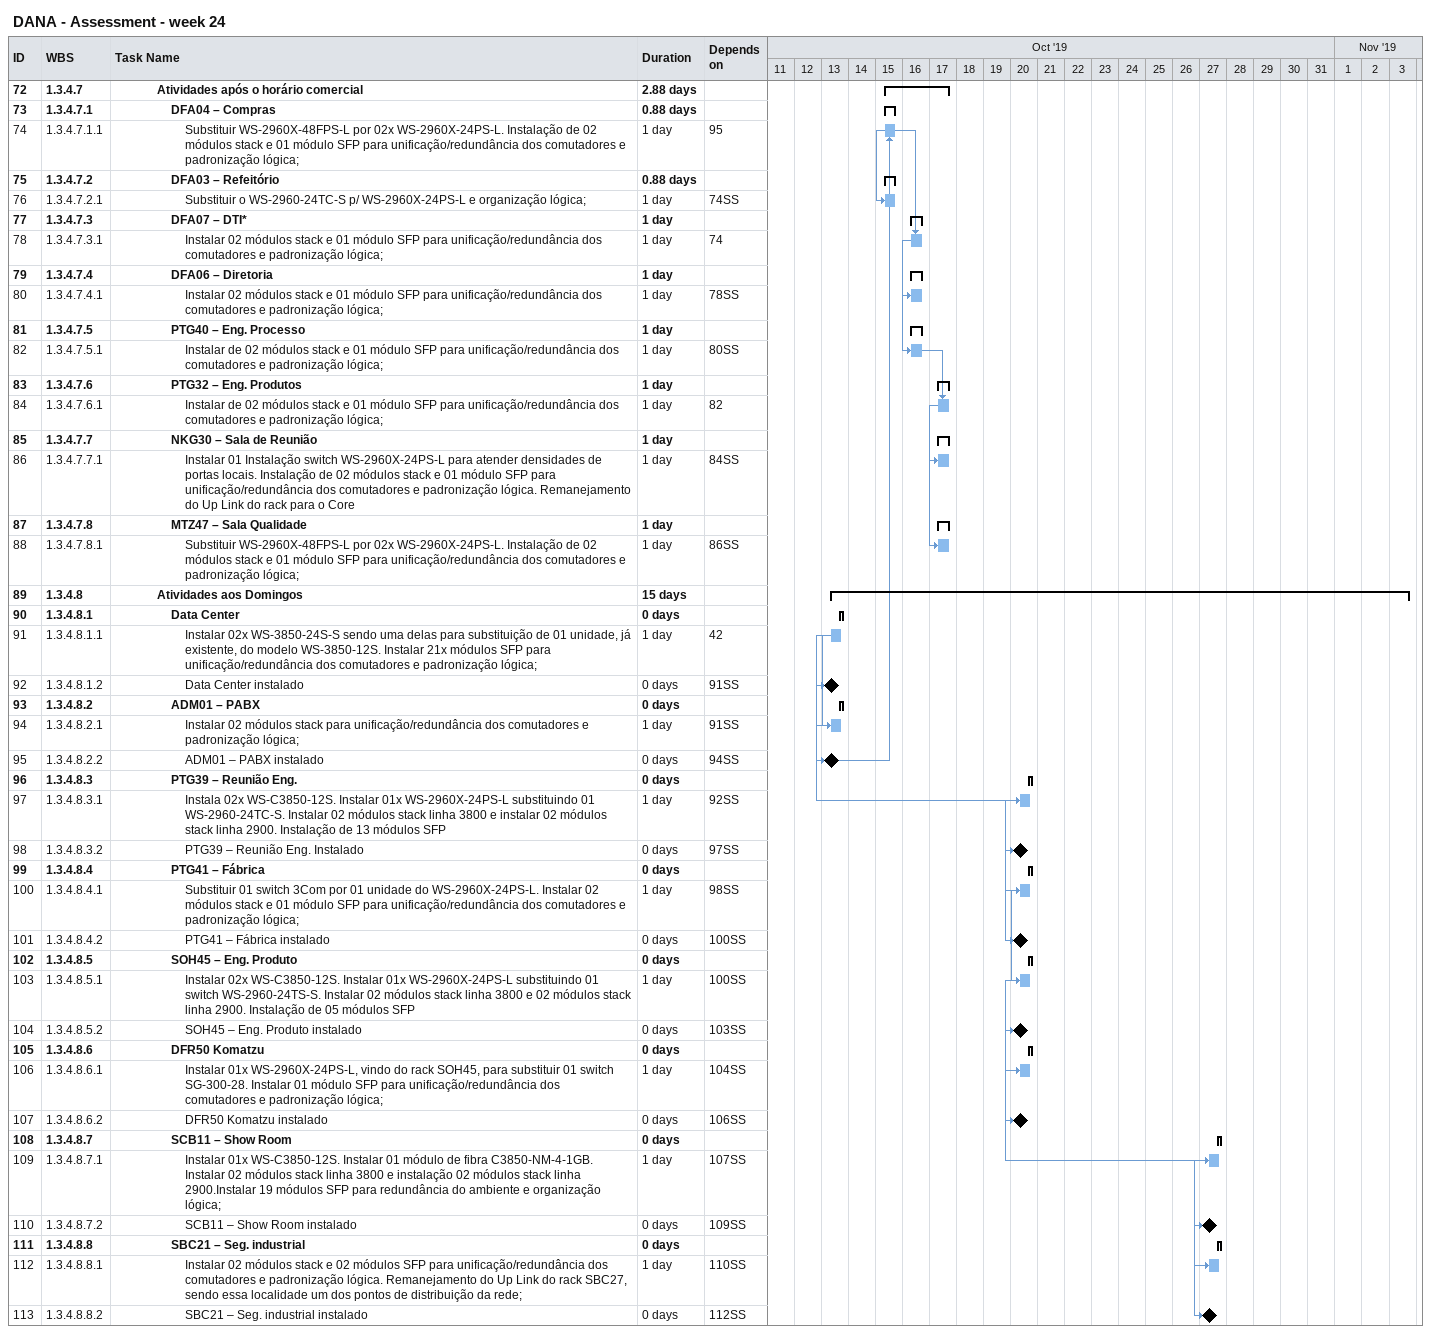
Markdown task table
DANA - Assessment - week 24

| ID | WBS | Task | Duration | Start | Finish | Predecessors |
|---|---|---|---|---|---|---|
| 72 | 1.3.4.7 | **Atividades após o horário comercial** | 2.88d | 2019-10-15 | 2019-10-17 |  |
| 73 | 1.3.4.7.1 | **DFA04 – Compras** | 0.88d | 2019-10-15 | 2019-10-15 |  |
| 74 | 1.3.4.7.1.1 | Substituir WS-2960X-48FPS-L por 02x WS-2960X-24PS-L. Instalação de 02 módulos stack e 01 módulo SFP para unificação/redundância dos comutadores e padronização lógica; | 1d | 2019-10-15 | 2019-10-15 | 95 |
| 75 | 1.3.4.7.2 | **DFA03 – Refeitório** | 0.88d | 2019-10-15 | 2019-10-15 |  |
| 76 | 1.3.4.7.2.1 | Substituir o WS-2960-24TC-S p/ WS-2960X-24PS-L e organização lógica; | 1d | 2019-10-15 | 2019-10-15 | 74SS |
| 77 | 1.3.4.7.3 | **DFA07 – DTI*** | 1d | 2019-10-16 | 2019-10-16 |  |
| 78 | 1.3.4.7.3.1 | Instalar 02 módulos stack e 01 módulo SFP para unificação/redundância dos comutadores e padronização lógica; | 1d | 2019-10-16 | 2019-10-16 | 74 |
| 79 | 1.3.4.7.4 | **DFA06 – Diretoria** | 1d | 2019-10-16 | 2019-10-16 |  |
| 80 | 1.3.4.7.4.1 | Instalar 02 módulos stack e 01 módulo SFP para unificação/redundância dos comutadores e padronização lógica; | 1d | 2019-10-16 | 2019-10-16 | 78SS |
| 81 | 1.3.4.7.5 | **PTG40 – Eng. Processo** | 1d | 2019-10-16 | 2019-10-16 |  |
| 82 | 1.3.4.7.5.1 | Instalar de 02 módulos stack e 01 módulo SFP para unificação/redundância dos comutadores e padronização lógica; | 1d | 2019-10-16 | 2019-10-16 | 80SS |
| 83 | 1.3.4.7.6 | **PTG32 – Eng. Produtos** | 1d | 2019-10-17 | 2019-10-17 |  |
| 84 | 1.3.4.7.6.1 | Instalar de 02 módulos stack e 01 módulo SFP para unificação/redundância dos comutadores e padronização lógica; | 1d | 2019-10-17 | 2019-10-17 | 82 |
| 85 | 1.3.4.7.7 | **NKG30 – Sala de Reunião** | 1d | 2019-10-17 | 2019-10-17 |  |
| 86 | 1.3.4.7.7.1 | Instalar 01 Instalação switch WS-2960X-24PS-L para atender densidades de portas locais. Instalação de 02 módulos stack e 01 módulo SFP para unificação/redundância dos comutadores e padronização lógica. Remanejamento do Up Link do rack para o Core | 1d | 2019-10-17 | 2019-10-17 | 84SS |
| 87 | 1.3.4.7.8 | **MTZ47 – Sala Qualidade** | 1d | 2019-10-17 | 2019-10-17 |  |
| 88 | 1.3.4.7.8.1 | Substituir WS-2960X-48FPS-L por 02x WS-2960X-24PS-L. Instalação de 02 módulos stack e 01 módulo SFP para unificação/redundância dos comutadores e padronização lógica; | 1d | 2019-10-17 | 2019-10-17 | 86SS |
| 89 | 1.3.4.8 | **Atividades aos Domingos** | 15d | 2019-10-13 | 2019-11-03 |  |
| 90 | 1.3.4.8.1 | **Data Center** | 0d | 2019-10-13 | 2019-10-13 |  |
| 91 | 1.3.4.8.1.1 | Instalar 02x WS-3850-24S-S sendo uma delas para substituição de 01 unidade, já existente, do modelo WS-3850-12S. Instalar 21x módulos SFP para unificação/redundância dos comutadores e padronização lógica; | 1d | 2019-10-13 | 2019-10-13 | 42 |
| 92 | 1.3.4.8.1.2 | Data Center instalado | 0d | 2019-10-13 | 2019-10-13 | 91SS |
| 93 | 1.3.4.8.2 | **ADM01 – PABX** | 0d | 2019-10-13 | 2019-10-13 |  |
| 94 | 1.3.4.8.2.1 | Instalar 02 módulos stack para unificação/redundância dos comutadores e padronização lógica; | 1d | 2019-10-13 | 2019-10-13 | 91SS |
| 95 | 1.3.4.8.2.2 | ADM01 – PABX instalado | 0d | 2019-10-13 | 2019-10-13 | 94SS |
| 96 | 1.3.4.8.3 | **PTG39 – Reunião Eng.** | 0d | 2019-10-20 | 2019-10-20 |  |
| 97 | 1.3.4.8.3.1 | Instala 02x WS-C3850-12S. Instalar 01x WS-2960X-24PS-L substituindo 01 WS-2960-24TC-S. Instalar 02 módulos stack linha 3800 e instalar 02 módulos stack linha 2900. Instalação de 13 módulos SFP | 1d | 2019-10-20 | 2019-10-20 | 92SS |
| 98 | 1.3.4.8.3.2 | PTG39 – Reunião Eng. Instalado | 0d | 2019-10-20 | 2019-10-20 | 97SS |
| 99 | 1.3.4.8.4 | **PTG41 – Fábrica** | 0d | 2019-10-20 | 2019-10-20 |  |
| 100 | 1.3.4.8.4.1 | Substituir 01 switch 3Com por 01 unidade do WS-2960X-24PS-L. Instalar 02 módulos stack e 01 módulo SFP para unificação/redundância dos comutadores e padronização lógica; | 1d | 2019-10-20 | 2019-10-20 | 98SS |
| 101 | 1.3.4.8.4.2 | PTG41 – Fábrica instalado | 0d | 2019-10-20 | 2019-10-20 | 100SS |
| 102 | 1.3.4.8.5 | **SOH45 – Eng. Produto** | 0d | 2019-10-20 | 2019-10-20 |  |
| 103 | 1.3.4.8.5.1 | Instalar 02x WS-C3850-12S. Instalar 01x WS-2960X-24PS-L substituindo 01 switch WS-2960-24TS-S. Instalar 02 módulos stack linha 3800 e 02 módulos stack linha 2900. Instalação de 05 módulos SFP | 1d | 2019-10-20 | 2019-10-20 | 100SS |
| 104 | 1.3.4.8.5.2 | SOH45 – Eng. Produto instalado | 0d | 2019-10-20 | 2019-10-20 | 103SS |
| 105 | 1.3.4.8.6 | **DFR50 Komatzu** | 0d | 2019-10-20 | 2019-10-20 |  |
| 106 | 1.3.4.8.6.1 | Instalar 01x WS-2960X-24PS-L, vindo do rack SOH45, para substituir 01 switch SG-300-28. Instalar 01 módulo SFP para unificação/redundância dos comutadores e padronização lógica; | 1d | 2019-10-20 | 2019-10-20 | 104SS |
| 107 | 1.3.4.8.6.2 | DFR50 Komatzu instalado | 0d | 2019-10-20 | 2019-10-20 | 106SS |
| 108 | 1.3.4.8.7 | **SCB11 – Show Room** | 0d | 2019-10-27 | 2019-10-27 |  |
| 109 | 1.3.4.8.7.1 | Instalar 01x WS-C3850-12S. Instalar 01 módulo de fibra C3850-NM-4-1GB. Instalar 02 módulos stack linha 3800 e instalação 02 módulos stack linha 2900.Instalar 19 módulos SFP para redundância do ambiente e organização lógica; | 1d | 2019-10-27 | 2019-10-27 | 107SS |
| 110 | 1.3.4.8.7.2 | SCB11 – Show Room instalado | 0d | 2019-10-27 | 2019-10-27 | 109SS |
| 111 | 1.3.4.8.8 | **SBC21 – Seg. industrial** | 0d | 2019-10-27 | 2019-10-27 |  |
| 112 | 1.3.4.8.8.1 | Instalar 02 módulos stack e 02 módulos SFP para unificação/redundância dos comutadores e padronização lógica. Remanejamento do Up Link do rack SBC27, sendo essa localidade um dos pontos de distribuição da rede; | 1d | 2019-10-27 | 2019-10-27 | 110SS |
| 113 | 1.3.4.8.8.2 | SBC21 – Seg. industrial instalado | 0d | 2019-10-27 | 2019-10-27 | 112SS |
